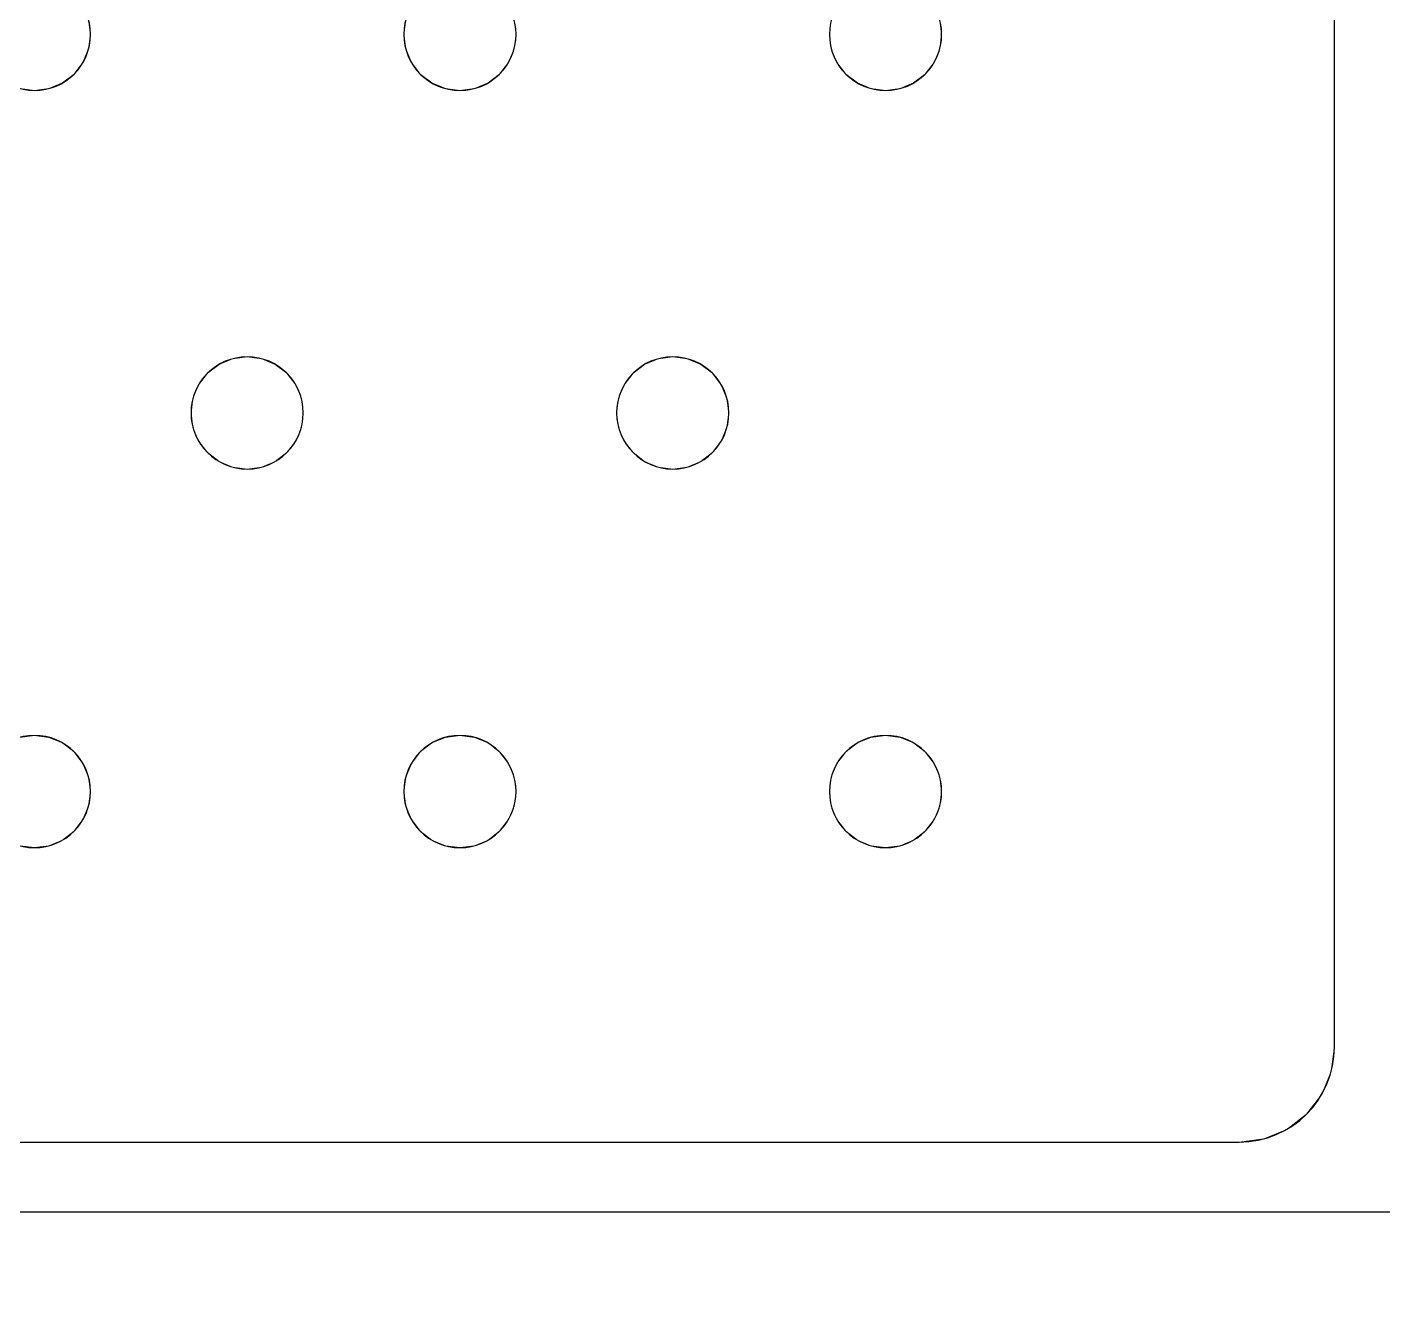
# Model space of a CAD drawing. Header units: millimetres. Extents: x -1 to 1601, y -701 to 1.
# Drawn here: x 703.4 to 800, y -405 to -313.5 of the extents above; entities that cross this region are included whole.
import ezdxf

# ---------------------------------------------------------------- set-up
doc = ezdxf.new("R2010")
doc.units = ezdxf.units.MM
doc.layers.add('IQ_200_3D', color=1, linetype='Continuous')
doc.layers.add('IQ_204_2D', color=7, linetype='Continuous')

msp = doc.modelspace()

# ---------------------------------------------------------------- linework, layer by layer
at = {"layer": 'IQ_200_3D', "lineweight": 18}
for points, invisible_edges in [([(122.762, -68.034, 850), (1477.238, -68.034, 850), (1477.238, -397.966, 850), (122.762, -397.966, 850)], 10), ([(122.762, -68.034, 860), (122.762, -397.966, 860), (1477.238, -397.966, 860), (1477.238, -68.034, 860)], 5), ([(768.549, -260, 888), (768.413, -258.965, 888), (796.549, -145, 888), (796.549, -386.2, 888)], 10), ([(796.549, -386.2, 890), (796.549, -145, 890), (768.549, -260, 890), (768.413, -261.035, 890)], 10), ([(796.549, -386.2, 888), (768.413, -312.965, 888), (768.413, -261.035, 888), (768.549, -260, 888)], 11), ([(796.549, -386.2, 890), (768.413, -261.035, 890), (768.413, -312.965, 890), (768.549, -314, 890)], 11), ([(730.352, -312.965, 888), (730.216, -314, 888), (707.746, -312.965, 888), (707.347, -312, 888)], 10), ([(707.882, -314, 890), (707.746, -312.965, 890), (707.746, -312.965, 888), (707.882, -314, 888)], 2), ([(707.882, -314, 888), (707.746, -312.965, 888), (730.216, -314, 888), (730.352, -315.035, 888)], 10), ([(707.882, -314, 890), (730.352, -315.035, 890), (730.216, -314, 890), (707.746, -312.965, 890)], 5), ([(730.216, -314, 890), (730.352, -312.965, 890), (707.746, -312.965, 890)], 14), ([(730.352, -312.965, 890), (730.216, -314, 890), (730.216, -314, 888), (730.352, -312.965, 888)], 8), ([(738.216, -314, 890), (738.079, -312.965, 890), (738.079, -312.965, 888), (738.216, -314, 888)], 2), ([(738.079, -312.965, 888), (760.685, -312.965, 888), (760.549, -314, 888), (738.216, -314, 888)], 5), ([(760.549, -314, 890), (760.685, -312.965, 890), (738.079, -312.965, 890), (738.216, -314, 890)], 10), ([(760.685, -312.965, 890), (760.549, -314, 890), (760.549, -314, 888), (760.685, -312.965, 888)], 8), ([(768.549, -314, 890), (768.413, -312.965, 890), (768.413, -312.965, 888), (768.549, -314, 888)], 2), ([(768.549, -314, 888), (768.413, -312.965, 888), (796.549, -386.2, 888)], 14), ([(707.746, -315.035, 890), (707.882, -314, 890), (707.882, -314, 888), (707.746, -315.035, 888)], 8), ([(707.746, -315.035, 888), (707.882, -314, 888), (730.352, -315.035, 888), (730.752, -316, 888)], 10), ([(730.352, -315.035, 890), (707.882, -314, 890), (707.746, -315.035, 890), (730.752, -316, 890)], 5), ([(730.216, -314, 890), (730.352, -315.035, 890), (730.352, -315.035, 888), (730.216, -314, 888)], 2), ([(738.079, -315.035, 890), (738.216, -314, 890), (738.216, -314, 888), (738.079, -315.035, 888)], 8), ([(738.079, -315.035, 888), (738.216, -314, 888), (760.685, -315.035, 888), (761.085, -316, 888)], 10), ([(738.079, -315.035, 890), (761.085, -316, 890), (760.685, -315.035, 890), (738.216, -314, 890)], 5), ([(760.549, -314, 888), (760.685, -315.035, 888), (738.216, -314, 888)], 14), ([(760.685, -315.035, 890), (760.549, -314, 890), (738.216, -314, 890)], 14), ([(760.549, -314, 890), (760.685, -315.035, 890), (760.685, -315.035, 888), (760.549, -314, 888)], 2), ([(768.413, -315.035, 890), (768.549, -314, 890), (768.549, -314, 888), (768.413, -315.035, 888)], 8), ([(768.413, -315.035, 888), (768.549, -314, 888), (796.549, -386.2, 888)], 14), ([(768.549, -314, 890), (768.413, -315.035, 890), (796.549, -386.2, 890)], 14), ([(707.347, -316, 890), (707.746, -315.035, 890), (707.746, -315.035, 888), (707.347, -316, 888)], 10), ([(707.347, -316, 888), (707.746, -315.035, 888), (730.752, -316, 888), (719.049, -337, 888)], 14), ([(730.752, -316, 890), (707.746, -315.035, 890), (707.347, -316, 890), (719.049, -337, 890)], 13), ([(730.352, -315.035, 890), (730.752, -316, 890), (730.752, -316, 888), (730.352, -315.035, 888)], 10), ([(737.68, -316, 890), (738.079, -315.035, 890), (738.079, -315.035, 888), (737.68, -316, 888)], 10), ([(737.68, -316, 888), (738.079, -315.035, 888), (761.085, -316, 888), (749.382, -337, 888)], 14), ([(737.68, -316, 890), (761.085, -316, 890), (738.079, -315.035, 890)], 3), ([(760.685, -315.035, 890), (761.085, -316, 890), (761.085, -316, 888), (760.685, -315.035, 888)], 10), ([(768.013, -316, 890), (768.413, -315.035, 890), (768.413, -315.035, 888), (768.013, -316, 888)], 10), ([(768.013, -316, 888), (768.413, -315.035, 888), (796.549, -386.2, 888)], 14), ([(796.549, -386.2, 890), (768.413, -315.035, 890), (768.013, -316, 890), (768.013, -366, 890)], 13), ([(705.882, -317.464, 890), (706.711, -316.828, 890), (706.711, -316.828, 888), (705.882, -317.464, 888)], 10), ([(718.014, -337.136, 888), (705.882, -317.464, 888), (706.711, -316.828, 888), (719.049, -337, 888)], 5), ([(718.014, -337.136, 890), (706.711, -316.828, 890), (705.882, -317.464, 890)], 13), ([(706.711, -316.828, 890), (707.347, -316, 890), (707.347, -316, 888), (706.711, -316.828, 888)], 10), ([(706.711, -316.828, 888), (707.347, -316, 888), (719.049, -337, 888)], 14), ([(706.711, -316.828, 890), (718.014, -337.136, 890), (719.049, -337, 890), (707.347, -316, 890)], 5), ([(719.049, -337, 888), (730.752, -316, 888), (731.387, -316.828, 888)], 13), ([(731.387, -316.828, 890), (730.752, -316, 890), (719.049, -337, 890), (720.084, -337.136, 890)], 10), ([(720.084, -337.136, 888), (719.049, -337, 888), (731.387, -316.828, 888), (732.216, -317.464, 888)], 10), ([(732.216, -317.464, 890), (731.387, -316.828, 890), (720.084, -337.136, 890), (721.049, -337.536, 890)], 10), ([(730.752, -316, 890), (731.387, -316.828, 890), (731.387, -316.828, 888), (730.752, -316, 888)], 10), ([(731.387, -316.828, 890), (732.216, -317.464, 890), (732.216, -317.464, 888), (731.387, -316.828, 888)], 10), ([(736.216, -317.464, 890), (737.044, -316.828, 890), (737.044, -316.828, 888), (736.216, -317.464, 888)], 10), ([(736.216, -317.464, 888), (737.044, -316.828, 888), (748.347, -337.136, 888), (747.382, -337.536, 888)], 10), ([(748.347, -337.136, 890), (737.044, -316.828, 890), (736.216, -317.464, 890), (747.382, -337.536, 890)], 5), ([(737.044, -316.828, 890), (737.68, -316, 890), (737.68, -316, 888), (737.044, -316.828, 888)], 10), ([(737.044, -316.828, 888), (737.68, -316, 888), (749.382, -337, 888), (748.347, -337.136, 888)], 10), ([(749.382, -337, 890), (737.68, -316, 890), (737.044, -316.828, 890), (748.347, -337.136, 890)], 5), ([(749.382, -337, 890), (761.721, -316.828, 890), (761.085, -316, 890), (737.68, -316, 890)], 13), ([(749.382, -337, 888), (761.085, -316, 888), (761.721, -316.828, 888), (750.418, -337.136, 888)], 5), ([(761.721, -316.828, 890), (749.382, -337, 890), (750.418, -337.136, 890)], 13), ([(750.418, -337.136, 888), (761.721, -316.828, 888), (762.549, -317.464, 888), (751.382, -337.536, 888)], 5), ([(762.549, -317.464, 890), (761.721, -316.828, 890), (750.418, -337.136, 890), (751.382, -337.536, 890)], 10), ([(761.085, -316, 890), (761.721, -316.828, 890), (761.721, -316.828, 888), (761.085, -316, 888)], 10), ([(761.721, -316.828, 890), (762.549, -317.464, 890), (762.549, -317.464, 888), (761.721, -316.828, 888)], 10), ([(766.549, -317.464, 890), (767.378, -316.828, 890), (767.378, -316.828, 888), (766.549, -317.464, 888)], 10), ([(766.549, -317.464, 888), (767.378, -316.828, 888), (767.378, -365.172, 888), (766.549, -364.536, 888)], 10), ([(767.378, -365.172, 890), (767.378, -316.828, 890), (766.549, -317.464, 890), (766.549, -364.536, 890)], 5), ([(767.378, -316.828, 890), (768.013, -316, 890), (768.013, -316, 888), (767.378, -316.828, 888)], 10), ([(767.378, -316.828, 888), (768.013, -316, 888), (768.013, -366, 888), (767.378, -365.172, 888)], 10), ([(768.013, -366, 890), (768.013, -316, 890), (767.378, -316.828, 890), (767.378, -365.172, 890)], 5), ([(796.549, -386.2, 888), (768.413, -366.965, 888), (768.013, -366, 888), (768.013, -316, 888)], 13), ([(691.544, -338.172, 888), (702.847, -317.864, 888), (703.882, -318, 888), (692.18, -339, 888)], 5), ([(703.882, -318, 890), (702.847, -317.864, 890), (691.544, -338.172, 890), (692.18, -339, 890)], 10), ([(703.882, -318, 888), (702.847, -317.864, 888), (702.847, -317.864, 890), (703.882, -318, 890)], 10), ([(704.918, -317.864, 888), (703.882, -318, 888), (703.882, -318, 890), (704.918, -317.864, 890)], 10), ([(703.882, -318, 888), (704.918, -317.864, 888), (716.221, -338.172, 888), (715.585, -339, 888)], 10), ([(704.918, -317.864, 890), (703.882, -318, 890), (716.221, -338.172, 890), (717.049, -337.536, 890)], 10), ([(704.918, -317.864, 890), (705.882, -317.464, 890), (705.882, -317.464, 888), (704.918, -317.864, 888)], 10), ([(717.049, -337.536, 888), (704.918, -317.864, 888), (705.882, -317.464, 888), (718.014, -337.136, 888)], 5), ([(705.882, -317.464, 890), (704.918, -317.864, 890), (717.049, -337.536, 890), (718.014, -337.136, 890)], 10), ([(704.918, -317.864, 888), (717.049, -337.536, 888), (716.221, -338.172, 888)], 13), ([(721.049, -337.536, 888), (720.084, -337.136, 888), (732.216, -317.464, 888), (733.18, -317.864, 888)], 10), ([(733.18, -317.864, 890), (732.216, -317.464, 890), (721.049, -337.536, 890), (721.878, -338.172, 890)], 10), ([(721.878, -338.172, 888), (721.049, -337.536, 888), (733.18, -317.864, 888), (734.216, -318, 888)], 10), ([(734.216, -318, 890), (733.18, -317.864, 890), (721.878, -338.172, 890), (722.513, -339, 890)], 10), ([(732.216, -317.464, 890), (733.18, -317.864, 890), (733.18, -317.864, 888), (732.216, -317.464, 888)], 10), ([(734.216, -318, 888), (733.18, -317.864, 888), (733.18, -317.864, 890), (734.216, -318, 890)], 10), ([(735.251, -317.864, 888), (734.216, -318, 888), (734.216, -318, 890), (735.251, -317.864, 890)], 10), ([(734.216, -318, 888), (735.251, -317.864, 888), (746.554, -338.172, 888), (745.918, -339, 888)], 10), ([(734.216, -318, 890), (745.918, -339, 890), (746.554, -338.172, 890), (735.251, -317.864, 890)], 5), ([(735.251, -317.864, 890), (736.216, -317.464, 890), (736.216, -317.464, 888), (735.251, -317.864, 888)], 10), ([(747.382, -337.536, 888), (746.554, -338.172, 888), (735.251, -317.864, 888), (736.216, -317.464, 888)], 10), ([(747.382, -337.536, 890), (736.216, -317.464, 890), (735.251, -317.864, 890), (746.554, -338.172, 890)], 5), ([(751.382, -337.536, 888), (762.549, -317.464, 888), (763.514, -317.864, 888), (752.211, -338.172, 888)], 5), ([(763.514, -317.864, 890), (762.549, -317.464, 890), (751.382, -337.536, 890), (752.211, -338.172, 890)], 10), ([(752.846, -339, 888), (752.211, -338.172, 888), (764.549, -318, 888), (765.584, -317.864, 888)], 10), ([(763.514, -317.864, 888), (764.549, -318, 888), (752.211, -338.172, 888)], 14), ([(752.211, -338.172, 890), (752.846, -339, 890), (764.549, -318, 890), (763.514, -317.864, 890)], 10), ([(765.584, -317.864, 888), (766.549, -317.464, 888), (753.246, -339.965, 888), (752.846, -339, 888)], 10), ([(753.246, -339.965, 890), (766.549, -317.464, 890), (765.584, -317.864, 890), (752.846, -339, 890)], 5), ([(752.846, -339, 890), (765.584, -317.864, 890), (764.549, -318, 890)], 13), ([(766.549, -317.464, 888), (766.549, -364.536, 888), (753.382, -341, 888), (753.246, -339.965, 888)], 11), ([(766.549, -317.464, 890), (753.246, -339.965, 890), (753.382, -341, 890), (766.549, -364.536, 890)], 13), ([(762.549, -317.464, 890), (763.514, -317.864, 890), (763.514, -317.864, 888), (762.549, -317.464, 888)], 10), ([(764.549, -318, 888), (763.514, -317.864, 888), (763.514, -317.864, 890), (764.549, -318, 890)], 10), ([(765.584, -317.864, 888), (764.549, -318, 888), (764.549, -318, 890), (765.584, -317.864, 890)], 10), ([(765.584, -317.864, 890), (766.549, -317.464, 890), (766.549, -317.464, 888), (765.584, -317.864, 888)], 10), ([(692.18, -339, 888), (703.882, -318, 888), (715.585, -339, 888)], 15), ([(715.585, -339, 890), (716.221, -338.172, 890), (703.882, -318, 890), (692.18, -339, 890)], 14), ([(722.513, -339, 888), (721.878, -338.172, 888), (734.216, -318, 888), (745.918, -339, 888)], 14), ([(745.918, -339, 890), (734.216, -318, 890), (722.513, -339, 890), (745.519, -339.965, 890)], 7), ([(718.014, -337.136, 890), (717.049, -337.536, 890), (717.049, -337.536, 888), (718.014, -337.136, 888)], 10), ([(718.014, -337.136, 888), (719.049, -337, 888), (719.049, -337, 890), (718.014, -337.136, 890)], 10), ([(719.049, -337, 888), (720.084, -337.136, 888), (720.084, -337.136, 890), (719.049, -337, 890)], 10), ([(721.049, -337.536, 890), (720.084, -337.136, 890), (720.084, -337.136, 888), (721.049, -337.536, 888)], 10), ([(748.347, -337.136, 890), (747.382, -337.536, 890), (747.382, -337.536, 888), (748.347, -337.136, 888)], 10), ([(748.347, -337.136, 888), (749.382, -337, 888), (749.382, -337, 890), (748.347, -337.136, 890)], 10), ([(749.382, -337, 888), (750.418, -337.136, 888), (750.418, -337.136, 890), (749.382, -337, 890)], 10), ([(751.382, -337.536, 890), (750.418, -337.136, 890), (750.418, -337.136, 888), (751.382, -337.536, 888)], 10), ([(716.221, -338.172, 890), (715.585, -339, 890), (715.585, -339, 888), (716.221, -338.172, 888)], 10), ([(717.049, -337.536, 890), (716.221, -338.172, 890), (716.221, -338.172, 888), (717.049, -337.536, 888)], 10), ([(721.878, -338.172, 890), (721.049, -337.536, 890), (721.049, -337.536, 888), (721.878, -338.172, 888)], 10), ([(722.513, -339, 890), (721.878, -338.172, 890), (721.878, -338.172, 888), (722.513, -339, 888)], 10), ([(746.554, -338.172, 890), (745.918, -339, 890), (745.918, -339, 888), (746.554, -338.172, 888)], 10), ([(747.382, -337.536, 890), (746.554, -338.172, 890), (746.554, -338.172, 888), (747.382, -337.536, 888)], 10), ([(752.211, -338.172, 890), (751.382, -337.536, 890), (751.382, -337.536, 888), (752.211, -338.172, 888)], 10), ([(752.846, -339, 890), (752.211, -338.172, 890), (752.211, -338.172, 888), (752.846, -339, 888)], 10), ([(715.185, -339.965, 888), (692.579, -339.965, 888), (692.18, -339, 888), (715.585, -339, 888)], 5), ([(692.579, -339.965, 890), (715.049, -341, 890), (715.185, -339.965, 890), (692.18, -339, 890)], 5), ([(692.18, -339, 890), (715.185, -339.965, 890), (715.585, -339, 890)], 13), ([(715.585, -339, 890), (715.185, -339.965, 890), (715.185, -339.965, 888), (715.585, -339, 888)], 10), ([(722.913, -339.965, 890), (722.513, -339, 890), (722.513, -339, 888), (722.913, -339.965, 888)], 10), ([(722.913, -339.965, 888), (722.513, -339, 888), (745.519, -339.965, 888), (745.382, -341, 888)], 10), ([(722.513, -339, 888), (745.918, -339, 888), (745.519, -339.965, 888)], 13), ([(722.913, -339.965, 890), (745.382, -341, 890), (745.519, -339.965, 890), (722.513, -339, 890)], 5), ([(745.918, -339, 890), (745.519, -339.965, 890), (745.519, -339.965, 888), (745.918, -339, 888)], 10), ([(753.246, -339.965, 890), (752.846, -339, 890), (752.846, -339, 888), (753.246, -339.965, 888)], 10), ([(692.579, -339.965, 888), (715.185, -339.965, 888), (715.049, -341, 888)], 13), ([(715.049, -341, 888), (715.185, -342.035, 888), (692.716, -341, 888), (692.579, -339.965, 888)], 10), ([(715.049, -341, 890), (692.579, -339.965, 890), (692.716, -341, 890), (715.185, -342.035, 890)], 5), ([(715.185, -339.965, 890), (715.049, -341, 890), (715.049, -341, 888), (715.185, -339.965, 888)], 8), ([(723.049, -341, 890), (722.913, -339.965, 890), (722.913, -339.965, 888), (723.049, -341, 888)], 2), ([(723.049, -341, 888), (722.913, -339.965, 888), (745.382, -341, 888), (745.519, -342.035, 888)], 10), ([(723.049, -341, 890), (745.519, -342.035, 890), (745.382, -341, 890), (722.913, -339.965, 890)], 5), ([(745.519, -339.965, 890), (745.382, -341, 890), (745.382, -341, 888), (745.519, -339.965, 888)], 8), ([(753.382, -341, 890), (753.246, -339.965, 890), (753.246, -339.965, 888), (753.382, -341, 888)], 2), ([(692.579, -342.035, 888), (692.716, -341, 888), (715.185, -342.035, 888), (715.585, -343, 888)], 10), ([(692.579, -342.035, 890), (715.585, -343, 890), (715.185, -342.035, 890), (692.716, -341, 890)], 5), ([(715.049, -341, 890), (715.185, -342.035, 890), (715.185, -342.035, 888), (715.049, -341, 888)], 2), ([(722.913, -342.035, 890), (723.049, -341, 890), (723.049, -341, 888), (722.913, -342.035, 888)], 8), ([(722.913, -342.035, 888), (723.049, -341, 888), (745.519, -342.035, 888), (745.918, -343, 888)], 10), ([(722.913, -342.035, 890), (745.918, -343, 890), (745.519, -342.035, 890), (723.049, -341, 890)], 5), ([(745.382, -341, 890), (745.519, -342.035, 890), (745.519, -342.035, 888), (745.382, -341, 888)], 2), ([(753.246, -342.035, 890), (753.382, -341, 890), (753.382, -341, 888), (753.246, -342.035, 888)], 8), ([(753.246, -342.035, 888), (753.382, -341, 888), (766.549, -364.536, 888)], 14), ([(766.549, -364.536, 890), (753.382, -341, 890), (753.246, -342.035, 890), (765.584, -364.136, 890)], 5), ([(692.18, -343, 888), (692.579, -342.035, 888), (715.585, -343, 888), (703.882, -364, 888)], 14), ([(692.18, -343, 890), (703.882, -364, 890), (715.585, -343, 890), (692.579, -342.035, 890)], 7), ([(715.185, -342.035, 890), (715.585, -343, 890), (715.585, -343, 888), (715.185, -342.035, 888)], 10), ([(722.513, -343, 890), (722.913, -342.035, 890), (722.913, -342.035, 888), (722.513, -343, 888)], 10), ([(722.513, -343, 888), (722.913, -342.035, 888), (745.918, -343, 888), (734.216, -364, 888)], 14), ([(722.913, -342.035, 890), (722.513, -343, 890), (745.918, -343, 890)], 14), ([(745.519, -342.035, 890), (745.918, -343, 890), (745.918, -343, 888), (745.519, -342.035, 888)], 10), ([(752.846, -343, 890), (753.246, -342.035, 890), (753.246, -342.035, 888), (752.846, -343, 888)], 10), ([(765.584, -364.136, 888), (752.846, -343, 888), (753.246, -342.035, 888), (766.549, -364.536, 888)], 5), ([(765.584, -364.136, 890), (753.246, -342.035, 890), (752.846, -343, 890), (764.549, -364, 890)], 5), ([(691.544, -343.828, 888), (692.18, -343, 888), (703.882, -364, 888), (702.847, -364.136, 888)], 10), ([(703.882, -364, 890), (692.18, -343, 890), (691.544, -343.828, 890), (702.847, -364.136, 890)], 5), ([(703.882, -364, 888), (715.585, -343, 888), (716.221, -343.828, 888), (704.918, -364.136, 888)], 5), ([(715.585, -343, 890), (703.882, -364, 890), (716.221, -343.828, 890)], 3), ([(715.585, -343, 890), (716.221, -343.828, 890), (716.221, -343.828, 888), (715.585, -343, 888)], 10), ([(721.878, -343.828, 890), (722.513, -343, 890), (722.513, -343, 888), (721.878, -343.828, 888)], 10), ([(721.878, -343.828, 888), (722.513, -343, 888), (734.216, -364, 888), (733.18, -364.136, 888)], 10), ([(734.216, -364, 890), (722.513, -343, 890), (721.878, -343.828, 890), (733.18, -364.136, 890)], 5), ([(734.216, -364, 890), (746.554, -343.828, 890), (745.918, -343, 890), (722.513, -343, 890)], 13), ([(734.216, -364, 888), (745.918, -343, 888), (746.554, -343.828, 888), (735.251, -364.136, 888)], 5), ([(745.918, -343, 890), (746.554, -343.828, 890), (746.554, -343.828, 888), (745.918, -343, 888)], 10), ([(752.211, -343.828, 890), (752.846, -343, 890), (752.846, -343, 888), (752.211, -343.828, 888)], 10), ([(764.549, -364, 888), (752.211, -343.828, 888), (752.846, -343, 888), (765.584, -364.136, 888)], 5), ([(764.549, -364, 890), (752.846, -343, 890), (752.211, -343.828, 890), (763.514, -364.136, 890)], 5), ([(704.918, -364.136, 890), (717.049, -344.464, 890), (716.221, -343.828, 890), (703.882, -364, 890)], 5), ([(717.049, -344.464, 888), (705.882, -364.536, 888), (704.918, -364.136, 888), (716.221, -343.828, 888)], 5), ([(716.221, -343.828, 890), (717.049, -344.464, 890), (717.049, -344.464, 888), (716.221, -343.828, 888)], 10), ([(721.049, -344.464, 890), (721.878, -343.828, 890), (721.878, -343.828, 888), (721.049, -344.464, 888)], 10), ([(721.049, -344.464, 888), (721.878, -343.828, 888), (733.18, -364.136, 888), (732.216, -364.536, 888)], 10), ([(721.049, -344.464, 890), (733.18, -364.136, 890), (721.878, -343.828, 890)], 3), ([(735.251, -364.136, 890), (746.554, -343.828, 890), (734.216, -364, 890)], 3), ([(747.382, -344.464, 888), (735.251, -364.136, 888), (746.554, -343.828, 888)], 3), ([(747.382, -344.464, 890), (746.554, -343.828, 890), (735.251, -364.136, 890), (736.216, -364.536, 890)], 10), ([(746.554, -343.828, 890), (747.382, -344.464, 890), (747.382, -344.464, 888), (746.554, -343.828, 888)], 10), ([(751.382, -344.464, 890), (752.211, -343.828, 890), (752.211, -343.828, 888), (751.382, -344.464, 888)], 10), ([(763.514, -364.136, 888), (751.382, -344.464, 888), (752.211, -343.828, 888), (764.549, -364, 888)], 5), ([(763.514, -364.136, 890), (752.211, -343.828, 890), (751.382, -344.464, 890), (762.549, -364.536, 890)], 5), ([(705.882, -364.536, 890), (718.014, -344.864, 890), (717.049, -344.464, 890), (704.918, -364.136, 890)], 5), ([(718.014, -344.864, 888), (705.882, -364.536, 888), (717.049, -344.464, 888)], 3), ([(706.711, -365.172, 888), (705.882, -364.536, 888), (718.014, -344.864, 888), (719.049, -345, 888)], 10), ([(706.711, -365.172, 890), (718.014, -344.864, 890), (705.882, -364.536, 890)], 3), ([(719.049, -345, 890), (718.014, -344.864, 890), (706.711, -365.172, 890), (707.347, -366, 890)], 10), ([(717.049, -344.464, 890), (718.014, -344.864, 890), (718.014, -344.864, 888), (717.049, -344.464, 888)], 10), ([(719.049, -345, 888), (718.014, -344.864, 888), (718.014, -344.864, 890), (719.049, -345, 890)], 10), ([(720.084, -344.864, 888), (719.049, -345, 888), (719.049, -345, 890), (720.084, -344.864, 890)], 10), ([(719.049, -345, 888), (720.084, -344.864, 888), (731.387, -365.172, 888), (730.752, -366, 888)], 10), ([(720.084, -344.864, 890), (719.049, -345, 890), (731.387, -365.172, 890), (732.216, -364.536, 890)], 10), ([(720.084, -344.864, 890), (721.049, -344.464, 890), (721.049, -344.464, 888), (720.084, -344.864, 888)], 10), ([(720.084, -344.864, 888), (721.049, -344.464, 888), (732.216, -364.536, 888), (731.387, -365.172, 888)], 10), ([(721.049, -344.464, 890), (720.084, -344.864, 890), (732.216, -364.536, 890), (733.18, -364.136, 890)], 10), ([(747.382, -344.464, 888), (748.347, -344.864, 888), (736.216, -364.536, 888), (735.251, -364.136, 888)], 10), ([(748.347, -344.864, 890), (747.382, -344.464, 890), (736.216, -364.536, 890), (737.044, -365.172, 890)], 10), ([(748.347, -344.864, 888), (749.382, -345, 888), (737.044, -365.172, 888), (736.216, -364.536, 888)], 10), ([(749.382, -345, 890), (748.347, -344.864, 890), (737.044, -365.172, 890), (737.68, -366, 890)], 10), ([(747.382, -344.464, 890), (748.347, -344.864, 890), (748.347, -344.864, 888), (747.382, -344.464, 888)], 10), ([(749.382, -345, 888), (748.347, -344.864, 888), (748.347, -344.864, 890), (749.382, -345, 890)], 10), ([(750.418, -344.864, 888), (749.382, -345, 888), (749.382, -345, 890), (750.418, -344.864, 890)], 10), ([(749.382, -345, 888), (750.418, -344.864, 888), (761.721, -365.172, 888), (761.085, -366, 888)], 10), ([(761.721, -365.172, 890), (762.549, -364.536, 890), (750.418, -344.864, 890), (749.382, -345, 890)], 10), ([(750.418, -344.864, 890), (751.382, -344.464, 890), (751.382, -344.464, 888), (750.418, -344.864, 888)], 10), ([(762.549, -364.536, 888), (750.418, -344.864, 888), (751.382, -344.464, 888), (763.514, -364.136, 888)], 5), ([(750.418, -344.864, 890), (762.549, -364.536, 890), (751.382, -344.464, 890)], 3), ([(762.549, -364.536, 888), (761.721, -365.172, 888), (750.418, -344.864, 888)], 14), ([(707.347, -366, 888), (706.711, -365.172, 888), (719.049, -345, 888), (730.752, -366, 888)], 14), ([(719.049, -345, 890), (707.347, -366, 890), (730.752, -366, 890), (731.387, -365.172, 890)], 11), ([(749.382, -345, 888), (761.085, -366, 888), (737.68, -366, 888), (737.044, -365.172, 888)], 11), ([(761.085, -366, 890), (761.721, -365.172, 890), (749.382, -345, 890), (737.68, -366, 890)], 14), ([(702.847, -364.136, 888), (703.882, -364, 888), (703.882, -364, 890), (702.847, -364.136, 890)], 10), ([(703.882, -364, 888), (704.918, -364.136, 888), (704.918, -364.136, 890), (703.882, -364, 890)], 10), ([(705.882, -364.536, 890), (704.918, -364.136, 890), (704.918, -364.136, 888), (705.882, -364.536, 888)], 10), ([(733.18, -364.136, 890), (732.216, -364.536, 890), (732.216, -364.536, 888), (733.18, -364.136, 888)], 10), ([(733.18, -364.136, 888), (734.216, -364, 888), (734.216, -364, 890), (733.18, -364.136, 890)], 10), ([(734.216, -364, 888), (735.251, -364.136, 888), (735.251, -364.136, 890), (734.216, -364, 890)], 10), ([(736.216, -364.536, 890), (735.251, -364.136, 890), (735.251, -364.136, 888), (736.216, -364.536, 888)], 10), ([(763.514, -364.136, 890), (762.549, -364.536, 890), (762.549, -364.536, 888), (763.514, -364.136, 888)], 10), ([(763.514, -364.136, 888), (764.549, -364, 888), (764.549, -364, 890), (763.514, -364.136, 890)], 10), ([(764.549, -364, 888), (765.584, -364.136, 888), (765.584, -364.136, 890), (764.549, -364, 890)], 10), ([(766.549, -364.536, 890), (765.584, -364.136, 890), (765.584, -364.136, 888), (766.549, -364.536, 888)], 10), ([(706.711, -365.172, 890), (705.882, -364.536, 890), (705.882, -364.536, 888), (706.711, -365.172, 888)], 10), ([(707.347, -366, 890), (706.711, -365.172, 890), (706.711, -365.172, 888), (707.347, -366, 888)], 10), ([(731.387, -365.172, 890), (730.752, -366, 890), (730.752, -366, 888), (731.387, -365.172, 888)], 10), ([(732.216, -364.536, 890), (731.387, -365.172, 890), (731.387, -365.172, 888), (732.216, -364.536, 888)], 10), ([(737.044, -365.172, 890), (736.216, -364.536, 890), (736.216, -364.536, 888), (737.044, -365.172, 888)], 10), ([(737.68, -366, 890), (737.044, -365.172, 890), (737.044, -365.172, 888), (737.68, -366, 888)], 10), ([(761.721, -365.172, 890), (761.085, -366, 890), (761.085, -366, 888), (761.721, -365.172, 888)], 10), ([(762.549, -364.536, 890), (761.721, -365.172, 890), (761.721, -365.172, 888), (762.549, -364.536, 888)], 10), ([(767.378, -365.172, 890), (766.549, -364.536, 890), (766.549, -364.536, 888), (767.378, -365.172, 888)], 10), ([(768.013, -366, 890), (767.378, -365.172, 890), (767.378, -365.172, 888), (768.013, -366, 888)], 10), ([(707.746, -366.965, 890), (707.347, -366, 890), (707.347, -366, 888), (707.746, -366.965, 888)], 10), ([(707.347, -366, 888), (730.752, -366, 888), (730.352, -366.965, 888), (707.746, -366.965, 888)], 5), ([(730.352, -366.965, 890), (730.752, -366, 890), (707.347, -366, 890), (707.746, -366.965, 890)], 10), ([(730.752, -366, 890), (730.352, -366.965, 890), (730.352, -366.965, 888), (730.752, -366, 888)], 10), ([(738.079, -366.965, 890), (737.68, -366, 890), (737.68, -366, 888), (738.079, -366.965, 888)], 10), ([(760.685, -366.965, 888), (738.079, -366.965, 888), (737.68, -366, 888), (761.085, -366, 888)], 5), ([(738.079, -366.965, 890), (760.549, -368, 890), (760.685, -366.965, 890), (737.68, -366, 890)], 5), ([(760.685, -366.965, 890), (761.085, -366, 890), (737.68, -366, 890)], 14), ([(761.085, -366, 890), (760.685, -366.965, 890), (760.685, -366.965, 888), (761.085, -366, 888)], 10), ([(768.413, -366.965, 890), (768.013, -366, 890), (768.013, -366, 888), (768.413, -366.965, 888)], 10), ([(768.013, -366, 890), (768.413, -366.965, 890), (796.549, -386.2, 890)], 14), ([(707.882, -368, 890), (707.746, -366.965, 890), (707.746, -366.965, 888), (707.882, -368, 888)], 2), ([(707.882, -368, 888), (707.746, -366.965, 888), (730.216, -368, 888), (730.352, -369.035, 888)], 10), ([(707.746, -366.965, 888), (730.352, -366.965, 888), (730.216, -368, 888)], 13), ([(707.882, -368, 890), (730.352, -369.035, 890), (730.216, -368, 890), (707.746, -366.965, 890)], 5), ([(730.216, -368, 890), (730.352, -366.965, 890), (707.746, -366.965, 890)], 14), ([(730.352, -366.965, 890), (730.216, -368, 890), (730.216, -368, 888), (730.352, -366.965, 888)], 8), ([(738.216, -368, 890), (738.079, -366.965, 890), (738.079, -366.965, 888), (738.216, -368, 888)], 2), ([(738.079, -366.965, 888), (760.685, -366.965, 888), (760.549, -368, 888), (738.216, -368, 888)], 5), ([(760.549, -368, 890), (738.079, -366.965, 890), (738.216, -368, 890), (760.685, -369.035, 890)], 5), ([(760.685, -366.965, 890), (760.549, -368, 890), (760.549, -368, 888), (760.685, -366.965, 888)], 8), ([(768.549, -368, 890), (768.413, -366.965, 890), (768.413, -366.965, 888), (768.549, -368, 888)], 2), ([(768.549, -368, 888), (768.413, -366.965, 888), (796.549, -386.2, 888)], 14), ([(768.413, -366.965, 890), (768.549, -368, 890), (796.549, -386.2, 890)], 14), ([(707.746, -369.035, 890), (707.882, -368, 890), (707.882, -368, 888), (707.746, -369.035, 888)], 8), ([(707.746, -369.035, 888), (707.882, -368, 888), (730.352, -369.035, 888), (730.752, -370, 888)], 10), ([(730.352, -369.035, 890), (707.882, -368, 890), (707.746, -369.035, 890), (730.752, -370, 890)], 5), ([(730.216, -368, 890), (730.352, -369.035, 890), (730.352, -369.035, 888), (730.216, -368, 888)], 2), ([(738.079, -369.035, 890), (738.216, -368, 890), (738.216, -368, 888), (738.079, -369.035, 888)], 8), ([(738.216, -368, 888), (760.549, -368, 888), (760.685, -369.035, 888), (738.079, -369.035, 888)], 5), ([(738.216, -368, 890), (738.079, -369.035, 890), (760.685, -369.035, 890)], 14), ([(760.549, -368, 890), (760.685, -369.035, 890), (760.685, -369.035, 888), (760.549, -368, 888)], 2), ([(768.413, -369.035, 890), (768.549, -368, 890), (768.549, -368, 888), (768.413, -369.035, 888)], 8), ([(796.549, -386.2, 888), (768.413, -369.035, 888), (768.549, -368, 888)], 13), ([(768.413, -369.035, 890), (796.549, -386.2, 890), (768.549, -368, 890)], 3), ([(707.347, -370, 890), (707.746, -369.035, 890), (707.746, -369.035, 888), (707.347, -370, 888)], 10), ([(707.347, -370, 888), (707.746, -369.035, 888), (730.752, -370, 888), (731.387, -370.828, 888)], 10), ([(707.347, -370, 890), (731.387, -370.828, 890), (730.752, -370, 890), (707.746, -369.035, 890)], 5), ([(730.352, -369.035, 890), (730.752, -370, 890), (730.752, -370, 888), (730.352, -369.035, 888)], 10), ([(737.68, -370, 890), (738.079, -369.035, 890), (738.079, -369.035, 888), (737.68, -370, 888)], 10), ([(761.085, -370, 888), (737.68, -370, 888), (738.079, -369.035, 888), (760.685, -369.035, 888)], 5), ([(761.085, -370, 890), (760.685, -369.035, 890), (738.079, -369.035, 890), (737.68, -370, 890)], 10), ([(760.685, -369.035, 890), (761.085, -370, 890), (761.085, -370, 888), (760.685, -369.035, 888)], 10), ([(768.013, -370, 890), (768.413, -369.035, 890), (768.413, -369.035, 888), (768.013, -370, 888)], 10), ([(768.013, -370, 888), (768.413, -369.035, 888), (796.549, -386.2, 888), (789.749, -393, 888)], 14), ([(796.549, -386.2, 890), (768.413, -369.035, 890), (768.013, -370, 890), (789.749, -393, 890)], 13), ([(706.711, -370.828, 890), (707.347, -370, 890), (707.347, -370, 888), (706.711, -370.828, 888)], 10), ([(707.347, -370, 888), (731.387, -370.828, 888), (706.711, -370.828, 888)], 3), ([(706.711, -370.828, 890), (732.216, -371.464, 890), (731.387, -370.828, 890), (707.347, -370, 890)], 5), ([(730.752, -370, 890), (731.387, -370.828, 890), (731.387, -370.828, 888), (730.752, -370, 888)], 10), ([(737.044, -370.828, 890), (737.68, -370, 890), (737.68, -370, 888), (737.044, -370.828, 888)], 10), ([(737.68, -370, 888), (761.085, -370, 888), (761.721, -370.828, 888), (737.044, -370.828, 888)], 5), ([(761.721, -370.828, 890), (761.085, -370, 890), (737.68, -370, 890), (737.044, -370.828, 890)], 10), ([(761.085, -370, 890), (761.721, -370.828, 890), (761.721, -370.828, 888), (761.085, -370, 888)], 10), ([(767.378, -370.828, 890), (768.013, -370, 890), (768.013, -370, 888), (767.378, -370.828, 888)], 10), ([(767.378, -370.828, 888), (768.013, -370, 888), (789.749, -393, 888)], 14), ([(789.749, -393, 890), (768.013, -370, 890), (767.378, -370.828, 890)], 13), ([(705.882, -371.464, 890), (706.711, -370.828, 890), (706.711, -370.828, 888), (705.882, -371.464, 888)], 10), ([(732.216, -371.464, 888), (705.882, -371.464, 888), (706.711, -370.828, 888), (731.387, -370.828, 888)], 5), ([(706.711, -370.828, 890), (705.882, -371.464, 890), (732.216, -371.464, 890)], 14), ([(731.387, -370.828, 890), (732.216, -371.464, 890), (732.216, -371.464, 888), (731.387, -370.828, 888)], 10), ([(736.216, -371.464, 890), (737.044, -370.828, 890), (737.044, -370.828, 888), (736.216, -371.464, 888)], 10), ([(762.549, -371.464, 888), (736.216, -371.464, 888), (737.044, -370.828, 888), (761.721, -370.828, 888)], 5), ([(737.044, -370.828, 890), (736.216, -371.464, 890), (762.549, -371.464, 890), (761.721, -370.828, 890)], 10), ([(761.721, -370.828, 890), (762.549, -371.464, 890), (762.549, -371.464, 888), (761.721, -370.828, 888)], 10), ([(766.549, -371.464, 890), (767.378, -370.828, 890), (767.378, -370.828, 888), (766.549, -371.464, 888)], 10), ([(789.749, -393, 888), (766.549, -371.464, 888), (767.378, -370.828, 888)], 13), ([(789.749, -393, 890), (767.378, -370.828, 890), (766.549, -371.464, 890)], 13), ([(789.749, -393, 888), (124.749, -393, 888), (461.216, -372, 888), (491.549, -372, 888)], 14), ([(461.216, -372, 890), (124.749, -393, 890), (789.749, -393, 890), (491.549, -372, 890)], 13), ([(491.549, -372, 888), (492.584, -371.864, 888), (521.882, -372, 888), (789.749, -393, 888)], 14), ([(521.882, -372, 890), (492.584, -371.864, 890), (491.549, -372, 890), (789.749, -393, 890)], 13), ([(789.749, -393, 888), (521.882, -372, 888), (552.216, -372, 888), (582.549, -372, 888)], 15), ([(552.216, -372, 890), (521.882, -372, 890), (789.749, -393, 890), (582.549, -372, 890)], 15), ([(612.882, -372, 888), (643.216, -372, 888), (789.749, -393, 888), (582.549, -372, 888)], 15), ([(789.749, -393, 890), (643.216, -372, 890), (612.882, -372, 890), (582.549, -372, 890)], 15), ([(643.216, -372, 888), (644.251, -371.864, 888), (673.549, -372, 888), (789.749, -393, 888)], 14), ([(673.549, -372, 890), (644.251, -371.864, 890), (643.216, -372, 890), (789.749, -393, 890)], 13), ([(673.549, -372, 888), (674.584, -371.864, 888), (703.882, -372, 888), (789.749, -393, 888)], 14), ([(703.882, -372, 890), (702.847, -371.864, 890), (674.584, -371.864, 890), (673.549, -372, 890)], 10), ([(703.882, -372, 890), (673.549, -372, 890), (789.749, -393, 890), (734.216, -372, 890)], 15), ([(674.584, -371.864, 888), (675.549, -371.464, 888), (702.847, -371.864, 888), (703.882, -372, 888)], 10), ([(703.882, -372, 888), (702.847, -371.864, 888), (702.847, -371.864, 890), (703.882, -372, 890)], 10), ([(704.918, -371.864, 888), (703.882, -372, 888), (703.882, -372, 890), (704.918, -371.864, 890)], 10), ([(734.216, -372, 888), (703.882, -372, 888), (704.918, -371.864, 888), (733.18, -371.864, 888)], 5), ([(734.216, -372, 890), (733.18, -371.864, 890), (704.918, -371.864, 890), (703.882, -372, 890)], 10), ([(703.882, -372, 888), (734.216, -372, 888), (789.749, -393, 888)], 15), ([(704.918, -371.864, 890), (705.882, -371.464, 890), (705.882, -371.464, 888), (704.918, -371.864, 888)], 10), ([(733.18, -371.864, 888), (704.918, -371.864, 888), (705.882, -371.464, 888), (732.216, -371.464, 888)], 5), ([(733.18, -371.864, 890), (732.216, -371.464, 890), (705.882, -371.464, 890), (704.918, -371.864, 890)], 10), ([(732.216, -371.464, 890), (733.18, -371.864, 890), (733.18, -371.864, 888), (732.216, -371.464, 888)], 10), ([(734.216, -372, 888), (733.18, -371.864, 888), (733.18, -371.864, 890), (734.216, -372, 890)], 10), ([(735.251, -371.864, 888), (734.216, -372, 888), (734.216, -372, 890), (735.251, -371.864, 890)], 10), ([(789.749, -393, 888), (734.216, -372, 888), (735.251, -371.864, 888), (763.514, -371.864, 888)], 13), ([(735.251, -371.864, 890), (734.216, -372, 890), (789.749, -393, 890)], 14), ([(735.251, -371.864, 890), (736.216, -371.464, 890), (736.216, -371.464, 888), (735.251, -371.864, 888)], 10), ([(736.216, -371.464, 888), (762.549, -371.464, 888), (763.514, -371.864, 888), (735.251, -371.864, 888)], 5), ([(763.514, -371.864, 890), (762.549, -371.464, 890), (736.216, -371.464, 890), (735.251, -371.864, 890)], 10), ([(763.514, -371.864, 890), (735.251, -371.864, 890), (789.749, -393, 890), (764.549, -372, 890)], 7), ([(762.549, -371.464, 890), (763.514, -371.864, 890), (763.514, -371.864, 888), (762.549, -371.464, 888)], 10), ([(764.549, -372, 888), (763.514, -371.864, 888), (763.514, -371.864, 890), (764.549, -372, 890)], 10), ([(789.749, -393, 888), (763.514, -371.864, 888), (764.549, -372, 888)], 13), ([(765.584, -371.864, 888), (764.549, -372, 888), (764.549, -372, 890), (765.584, -371.864, 890)], 10), ([(765.584, -371.864, 888), (789.749, -393, 888), (764.549, -372, 888)], 3), ([(765.584, -371.864, 890), (764.549, -372, 890), (789.749, -393, 890)], 14), ([(765.584, -371.864, 890), (766.549, -371.464, 890), (766.549, -371.464, 888), (765.584, -371.864, 888)], 10), ([(789.749, -393, 888), (765.584, -371.864, 888), (766.549, -371.464, 888)], 13), ([(766.549, -371.464, 890), (765.584, -371.864, 890), (789.749, -393, 890)], 14), ([(789.749, -393, 888), (796.549, -386.2, 888), (796.317, -387.96, 888)], 13), ([(796.317, -387.96, 890), (796.549, -386.2, 890), (789.749, -393, 890)], 14), ([(796.549, -386.2, 890), (796.317, -387.96, 890), (796.317, -387.96, 888), (796.549, -386.2, 888)], 2), ([(795.638, -389.6, 888), (794.557, -391.008, 888), (789.749, -393, 888), (796.317, -387.96, 888)], 6), ([(789.749, -393, 890), (794.557, -391.008, 890), (795.638, -389.6, 890), (796.317, -387.96, 890)], 9), ([(795.638, -389.6, 888), (796.317, -387.96, 888), (796.317, -387.96, 890), (795.638, -389.6, 890)], 10), ([(794.557, -391.008, 888), (795.638, -389.6, 888), (795.638, -389.6, 890), (794.557, -391.008, 890)], 10), ([(793.149, -392.089, 888), (791.509, -392.768, 888), (789.749, -393, 888), (794.557, -391.008, 888)], 4), ([(789.749, -393, 890), (791.509, -392.768, 890), (793.149, -392.089, 890), (794.557, -391.008, 890)], 8), ([(794.557, -391.008, 890), (793.149, -392.089, 890), (793.149, -392.089, 888), (794.557, -391.008, 888)], 10), ([(791.509, -392.768, 888), (793.149, -392.089, 888), (793.149, -392.089, 890), (791.509, -392.768, 890)], 10), ([(789.749, -393, 888), (791.509, -392.768, 888), (791.509, -392.768, 890), (789.749, -393, 890)], 2)]:
    msp.add_3dface(points, dxfattribs=dict(at, invisible_edges=invisible_edges))
for points in [[(796.549, -386.2, 890), (796.549, -386.2, 888), (796.549, -145, 888), (796.549, -145, 890)], [(124.749, -393, 890), (124.749, -393, 888), (789.749, -393, 888), (789.749, -393, 890)], [(1477.238, -397.966, 850), (1477.238, -397.966, 860), (122.762, -397.966, 860), (122.762, -397.966, 850)]]:
    msp.add_3dface(points, dxfattribs=at)
at = {"layer": 'IQ_204_2D'}
for p, q in [((796.549, -386.2), (796.549, -145)), ((124.749, -393), (789.749, -393)), ((122.762, -397.966), (1477.238, -397.966))]:
    msp.add_line(p, q, dxfattribs=at)
for centre, radius, start, end in [((703.882, -314), 4, 360, 180), ((734.216, -314), 4, 360, 180), ((764.549, -314), 4, 360, 180), ((703.882, -314), 4, 180, 0), ((734.216, -314), 4, 180, 0), ((764.549, -314), 4, 180, 0), ((719.049, -341), 4, 360, 180), ((749.382, -341), 4, 360, 180), ((719.049, -341), 4, 180, 0), ((749.382, -341), 4, 180, 0), ((703.882, -368), 4, 360, 180), ((734.216, -368), 4, 360, 180), ((764.549, -368), 4, 360, 180), ((703.882, -368), 4, 180, 0), ((734.216, -368), 4, 180, 0), ((764.549, -368), 4, 180, 0), ((789.749, -386.2), 6.8, 270, 360)]:
    msp.add_arc(centre, radius, start, end, dxfattribs=at)

# ---------------------------------------------------------------- meshes
at = {"layer": 'IQ_200_3D', "lineweight": 18}
mesh = msp.add_polyface(dxfattribs=at)
corners = [(1600, 0, 850), (1600, -700, 850), (0, -700, 850), (0, 0, 850), (1210.5, -594, 850), (1211.556, -602.023, 850), (1214.653, -609.5, 850), (1219.58, -615.92, 850), (1226, -620.847, 850), (1233.477, -623.944, 850), (1241.5, -625, 850), (1459.5, -625, 850), (1467.523, -623.944, 850), (1475, -620.847, 850), (1481.42, -615.92, 850), (1486.347, -609.5, 850), (1489.444, -602.023, 850), (1490.5, -594, 850), (1490.5, -476, 850), (1489.444, -467.977, 850), (1486.347, -460.5, 850), (1481.42, -454.08, 850), (1475, -449.153, 850), (1467.523, -446.056, 850), (1459.5, -445, 850), (1241.5, -445, 850), (1233.477, -446.056, 850), (1226, -449.153, 850), (1219.58, -454.08, 850), (1214.653, -460.5, 850), (1211.556, -467.977, 850), (1210.5, -476, 850), (1477.5, -68.034, 850), (122.5, -68.034, 850), (110.412, -69.625, 850), (99.148, -74.291, 850), (89.475, -81.713, 850), (82.053, -91.386, 850), (77.388, -102.65, 850), (75.796, -114.738, 850), (75.796, -351.262, 850), (77.388, -363.35, 850), (82.053, -374.614, 850), (89.475, -384.287, 850), (99.148, -391.709, 850), (110.412, -396.375, 850), (122.5, -397.966, 850), (1477.5, -397.966, 850), (1489.588, -396.375, 850), (1500.852, -391.709, 850), (1510.525, -384.287, 850), (1517.947, -374.614, 850), (1522.612, -363.35, 850), (1524.204, -351.262, 850), (1524.204, -114.738, 850), (1522.612, -102.65, 850), (1517.947, -91.386, 850), (1510.525, -81.713, 850), (1500.852, -74.291, 850), (1489.588, -69.625, 850)]
mesh.append_faces([[corners[k] for k in face] for face in [(37, 3, 36), (35, 3, 34), (4, 46, 31), (31, 46, 30), (55, 0, 54), (16, 1, 15), (14, 1, 13), (21, 49, 20), (11, 1, 10)]], dxfattribs={"vtx0": -1, "vtx1": -1})
mesh.append_faces([[corners[k] for k in face] for face in [(3, 37, 38), (3, 38, 39), (3, 39, 40, 2), (2, 40, 41), (46, 4, 5), (2, 6, 7), (46, 29, 30), (46, 28, 29), (26, 46, 47, 25), (46, 26, 27), (0, 59, 32, 3), (20, 49, 50, 19), (47, 24, 25), (0, 55, 56), (1, 52, 53), (19, 50, 51, 18), (1, 16, 17)]], dxfattribs={"vtx0": -1, "vtx2": -1})
mesh.append_faces([[corners[k] for k in face] for face in [(2, 45, 46, 5), (1, 17, 18, 51)]], dxfattribs={"vtx0": -1, "vtx2": -1, "vtx3": -1})
mesh.append_faces([[corners[k] for k in face] for face in [(41, 42, 2), (35, 36, 3), (33, 34, 3, 32), (43, 44, 2), (44, 45, 2), (42, 43, 2), (5, 6, 2), (27, 28, 46), (7, 8, 2), (8, 9, 2), (58, 59, 0), (56, 57, 0), (57, 58, 0), (51, 52, 1), (23, 24, 47), (11, 12, 1), (12, 13, 1), (14, 15, 1)]], dxfattribs={"vtx1": -1, "vtx2": -1})
mesh.append_faces([[corners[k] for k in face] for face in [(1, 2, 9, 10), (47, 48, 22, 23), (48, 49, 21, 22), (53, 54, 0, 1)]], dxfattribs={"vtx1": -1, "vtx3": -1})
mesh = msp.add_polyface(dxfattribs=at)
corners = [(1600, -700, 900), (1600, -23, 900), (0, -23, 900), (0, -700, 900), (90, -35.113, 900), (1510, -35.113, 900), (1529.382, -37.665, 900), (1547.443, -45.146, 900), (1562.953, -57.047, 900), (1574.854, -72.557, 900), (1582.335, -90.618, 900), (1584.887, -110, 900), (1584.887, -610, 900), (1582.335, -629.382, 900), (1574.854, -647.443, 900), (1562.953, -662.953, 900), (1547.443, -674.854, 900), (1529.382, -682.335, 900), (1510, -684.887, 900), (90, -684.887, 900), (70.618, -682.335, 900), (52.557, -674.854, 900), (37.047, -662.953, 900), (25.146, -647.443, 900), (17.665, -629.382, 900), (15.113, -610, 900), (15.113, -110, 900), (17.665, -90.618, 900), (25.146, -72.557, 900), (37.047, -57.047, 900), (52.557, -45.146, 900), (70.618, -37.665, 900)]
mesh.append_faces([[corners[k] for k in face] for face in [(9, 1, 8), (14, 0, 13), (31, 2, 30), (28, 2, 27), (21, 3, 20), (23, 3, 22)]], dxfattribs={"vtx0": -1, "vtx1": -1})
mesh.append_faces([[corners[k] for k in face] for face in [(1, 9, 10), (1, 11, 12, 0), (0, 14, 15), (0, 18, 19), (2, 28, 29), (3, 23, 24)]], dxfattribs={"vtx0": -1, "vtx2": -1})
mesh.append_faces([[corners[k] for k in face] for face in [(10, 11, 1), (5, 6, 1), (7, 8, 1), (6, 7, 1), (12, 13, 0), (15, 16, 0), (17, 18, 0), (16, 17, 0), (31, 4, 2), (29, 30, 2), (26, 27, 2), (21, 22, 3), (24, 25, 3)]], dxfattribs={"vtx1": -1, "vtx2": -1})
mesh.append_faces([[corners[k] for k in face] for face in [(4, 5, 1, 2), (25, 26, 2, 3), (19, 20, 3, 0)]], dxfattribs={"vtx1": -1, "vtx3": -1})
mesh = msp.add_polyface(dxfattribs=at)
corners = [(1510, -48.392, 890), (90, -48.392, 890), (66.424, -53.082, 890), (46.437, -66.437, 890), (33.082, -86.424, 890), (28.392, -110, 890), (28.392, -610, 890), (33.082, -633.576, 890), (46.437, -653.563, 890), (66.424, -666.918, 890), (90, -671.608, 890), (1510, -671.608, 890), (1533.576, -666.918, 890), (1553.563, -653.563, 890), (1566.918, -633.576, 890), (1571.608, -610, 890), (1571.608, -110, 890), (1566.918, -86.424, 890), (1553.563, -66.437, 890), (1533.576, -53.082, 890), (122.5, -418.034, 890), (1477.5, -418.034, 890), (1489.656, -419.634, 890), (1500.983, -424.326, 890), (1510.71, -431.79, 890), (1518.174, -441.517, 890), (1522.866, -452.844, 890), (1524.466, -465, 890), (1524.466, -605, 890), (1522.866, -617.156, 890), (1518.174, -628.483, 890), (1510.71, -638.21, 890), (1500.983, -645.674, 890), (1489.656, -650.366, 890), (1477.5, -651.966, 890), (122.5, -651.966, 890), (110.344, -650.366, 890), (99.017, -645.674, 890), (89.29, -638.21, 890), (81.826, -628.483, 890), (77.134, -617.156, 890), (75.534, -605, 890), (75.534, -465, 890), (77.134, -452.844, 890), (81.826, -441.517, 890), (89.29, -431.79, 890), (99.017, -424.326, 890), (110.344, -419.634, 890), (122.5, -68.034, 890), (1477.5, -68.034, 890), (1489.588, -69.625, 890), (1500.852, -74.291, 890), (1510.525, -81.713, 890), (1517.947, -91.386, 890), (1522.612, -102.65, 890), (1524.204, -114.738, 890), (1524.204, -351.262, 890), (1522.612, -363.35, 890), (1517.947, -374.614, 890), (1510.525, -384.287, 890), (1500.852, -391.709, 890), (1489.588, -396.375, 890), (1477.5, -397.966, 890), (122.5, -397.966, 890), (110.412, -396.375, 890), (99.148, -391.709, 890), (89.475, -384.287, 890), (82.053, -374.614, 890), (77.388, -363.35, 890), (75.796, -351.262, 890), (75.796, -114.738, 890), (77.388, -102.65, 890), (82.053, -91.386, 890), (89.475, -81.713, 890), (99.148, -74.291, 890), (110.412, -69.625, 890)]
mesh.append_faces([[corners[k] for k in face] for face in [(65, 47, 64), (75, 1, 74), (71, 5, 70), (73, 2, 72)]], dxfattribs={"vtx0": -1, "vtx1": -1})
mesh.append_faces([[corners[k] for k in face] for face in [(15, 28, 29, 14), (11, 32, 33), (16, 55, 56, 15), (54, 17, 18, 53), (53, 18, 19, 52), (52, 19, 0, 51), (0, 50, 51), (10, 37, 38, 9), (64, 47, 20, 63), (8, 39, 40, 7), (39, 8, 9, 38), (69, 42, 43), (1, 75, 48, 0), (3, 71, 72, 2)]], dxfattribs={"vtx0": -1, "vtx2": -1})
mesh.append_faces([[corners[k] for k in face] for face in [(6, 41, 42, 69)]], dxfattribs={"vtx0": -1, "vtx2": -1, "vtx3": -1})
mesh.append_faces([[corners[k] for k in face] for face in [(11, 33, 34, 35), (71, 3, 4, 5)]], dxfattribs={"vtx0": -1, "vtx3": -1})
mesh.append_faces([[corners[k] for k in face] for face in [(49, 50, 0, 48), (36, 37, 10)]], dxfattribs={"vtx1": -1, "vtx2": -1})
mesh.append_faces([[corners[k] for k in face] for face in [(27, 28, 15, 56)]], dxfattribs={"vtx1": -1, "vtx2": -1, "vtx3": -1})
mesh.append_faces([[corners[k] for k in face] for face in [(13, 14, 29, 30), (12, 13, 30, 31), (26, 27, 56, 57), (31, 32, 11, 12), (24, 25, 58, 59), (21, 22, 61, 62), (22, 23, 60, 61), (23, 24, 59, 60), (25, 26, 57, 58), (54, 55, 16, 17), (20, 21, 62, 63), (35, 36, 10, 11), (45, 46, 66, 67), (46, 47, 65, 66), (6, 7, 40, 41), (43, 44, 68, 69), (44, 45, 67, 68), (73, 74, 1, 2), (69, 70, 5, 6)]], dxfattribs={"vtx1": -1, "vtx3": -1})
mesh = msp.add_polyface(dxfattribs=at)
corners = [(122.5, -397.966, 890), (1477.5, -397.966, 890), (1477.5, -397.966, 850), (122.5, -397.966, 850)]
mesh.append_faces([[corners[k] for k in face] for face in [(0, 1, 2, 3)]])

doc.saveas('drawing.dxf')
